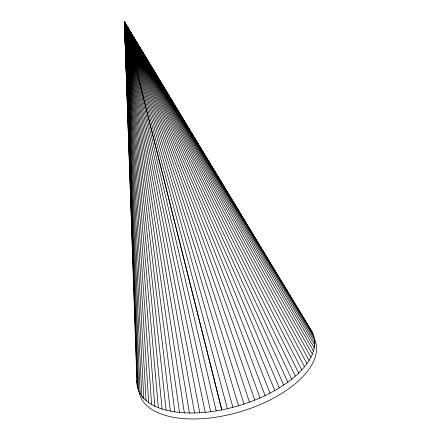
<?xml version="1.0" encoding="UTF-8"?>
<svg xmlns="http://www.w3.org/2000/svg" width="441" height="441" viewBox="0 0 441 441"><rect width="100%" height="100%" fill="white"/><g stroke="black" fill="none" stroke-linecap="round" stroke-linejoin="round"><path stroke-width="0.66" d="M137.862 388.444L124.434 22.05L314.279 347.905C315.436 342.205 314.626 336.086 311.633 331.053L124.434 22.05L136.975 382.799C137.443 398.096 152.768 407.049 166.103 410.13C186.218 414.992 207.353 413.151 227.363 408.708C250.444 403.25 272.951 393.896 291.71 379.194C303.028 369.911 314.725 357.508 314.791 341.935L124.434 22.05L137.245 385.666M310.315 329.107L312.939 333.617L124.434 22.05L138.827 391.117M125.029 37.193L124.434 22.05L309.984 328.617M140.139 393.681L124.434 22.05L313.909 336.29M125.024 35.798L124.434 22.05L157.002 76.332M157.713 77.511L158.777 79.286M159.482 80.466L162.316 85.185M166.919 92.853L167.977 94.628M169.041 96.397L169.752 97.577M170.81 99.346L171.521 100.526M144.163 55.197L124.434 22.05L143.766 398.421L141.787 396.117L124.434 22.05L314.527 339.068M125.024 34.437L124.434 22.05L314.709 344.89M313.496 350.981L124.434 22.05L124.599 24.801L124.434 22.05L131.016 33.362M131.705 34.558L134.477 39.321M146.07 400.582L124.434 22.05L129.224 30.412M129.908 31.603L130.933 33.4M131.616 34.591L132.3 35.787M148.689 402.594L124.434 22.05L312.366 354.106M310.899 357.26L124.434 22.05L124.61 24.106L124.434 22.05L128.816 29.845M129.83 31.642L130.503 32.838M151.61 404.447L124.434 22.05L128.755 29.894M124.588 24.106L124.434 22.05L309.091 360.429M154.824 406.133L124.434 22.05L127.041 26.901M158.325 407.649L124.434 22.05L306.958 363.616M162.09 408.983L124.434 22.05L126.991 26.929M301.743 369.949L124.434 22.05L124.599 23.417L124.434 22.05L304.505 366.791M166.103 410.13L124.434 22.05L298.678 373.075M124.583 23.417L124.434 22.05L126.561 26.366M170.353 411.095L124.434 22.05L295.332 376.162M174.823 411.866L124.434 22.05L126.506 26.399M125.867 25.181L124.434 22.05L124.682 23.406L124.434 22.05L291.71 379.194M179.493 412.44L124.434 22.05L287.824 382.16M283.695 385.048L124.434 22.05L124.66 23.406L124.434 22.05L125.817 25.203M184.349 412.815L124.434 22.05L279.34 387.848M194.531 412.974L124.434 22.05L125.768 25.22L124.434 22.05L189.371 412.997M199.817 412.754L124.434 22.05L274.776 390.544M270.013 393.129L124.434 22.05L125.2 23.968M210.677 411.712L124.434 22.05L125.167 23.979L124.434 22.05L205.208 412.329M216.211 410.902L124.434 22.05L265.08 395.599M124.753 23.39L124.434 22.05L259.992 397.931M249.43 402.17L124.434 22.05L221.779 409.898L124.434 22.05L254.766 400.125M227.363 408.708L124.434 22.05L244 404.055M232.942 407.33L124.434 22.05L124.825 23.367M124.434 22.05L238.498 405.781M125.035 27.524L124.886 26.151L125.035 28.213M124.792 26.162L125.029 28.902M125.012 29.597L124.748 26.168L125.04 30.98M125.012 31.68L124.682 26.179L125.018 33.047M125.349 39.232L125.459 41.294M125.25 39.255L125.481 44.067M125.839 51.641L125.906 53.014M125.172 39.238L125.465 46.112M125.702 51.614L125.911 56.426M126.231 63.989L126.352 66.74M125.112 39.255L125.459 48.201M125.597 51.647L125.894 59.215M126.082 64.033L126.358 70.918M126.6 77.109L126.788 81.927M127.085 89.501L127.223 92.941M127.576 101.888L127.681 104.644M314.714 339.57A91.805 45.208 -16.6 0 1 240.268 411.734A91.805 45.208 -16.6 0 1 139.02 391.619M137.024 381.024L136.975 382.799L137.024 381.03"/></g></svg>
